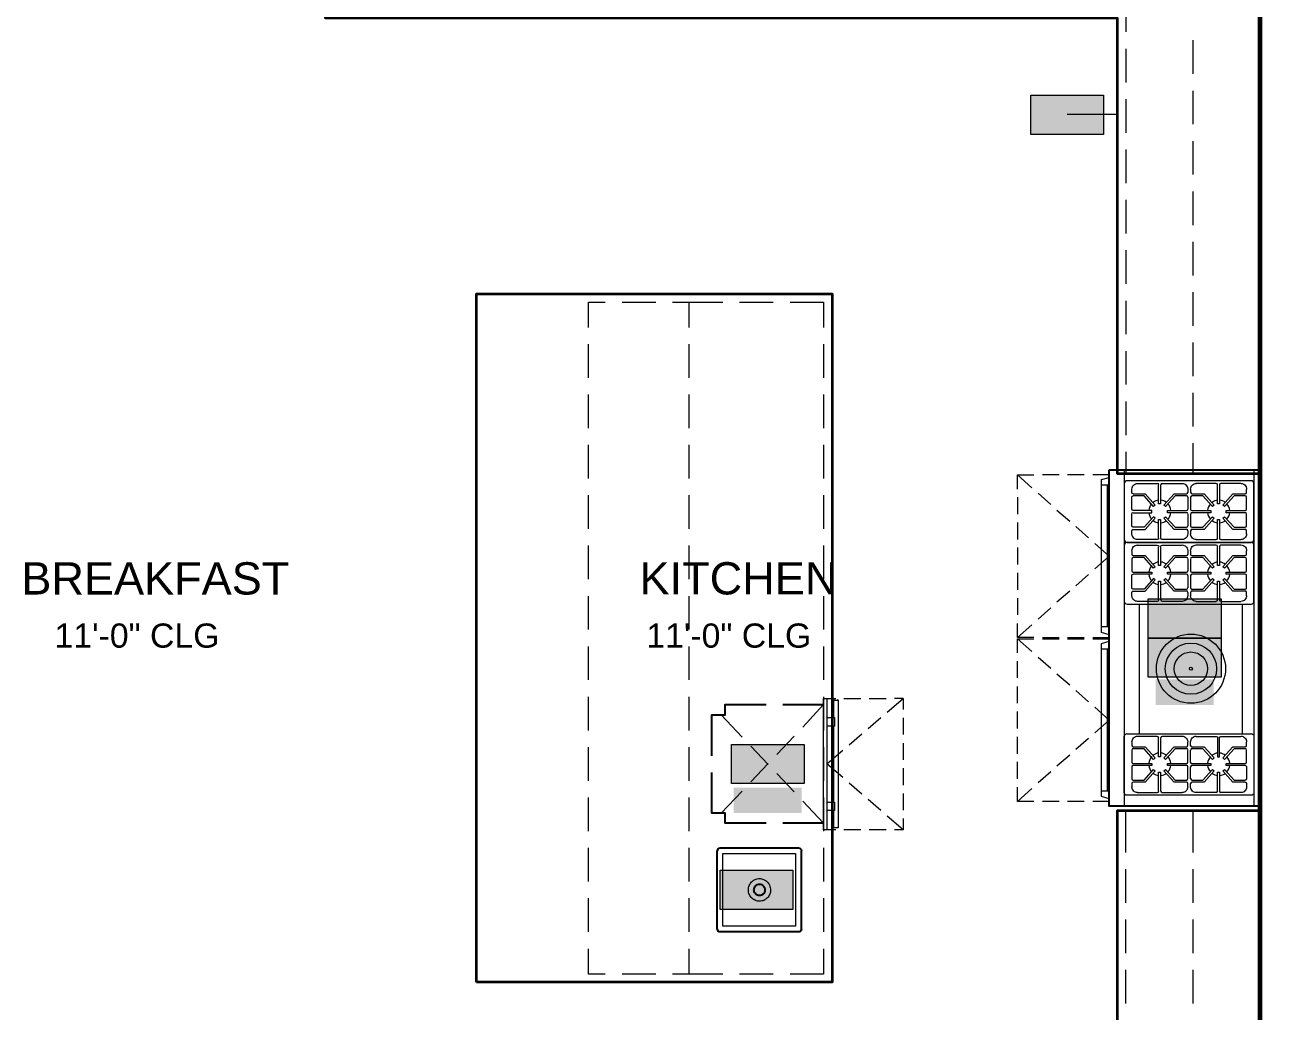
# Model space of a CAD drawing. Extents: x 6 to 1186, y -84 to 3560.
# Drawn here: x 744 to 967.8, y 2031.2 to 2207.5 of the extents above; entities that cross this region are included whole.
import ezdxf

# ---------------------------------------------------------------- set-up
doc = ezdxf.new("R2010")
doc.units = 0
doc.header["$LTSCALE"] = 24
doc.header["$MEASUREMENT"] = 0
for name, color, linetype in [('GEC_BKGD', 8, 'Continuous'), ('PDF_00-FP-A-1$A-ANNO-KEYN', 8, 'Continuous'), ('PDF_00-FP-A-1$A-APPL', 8, 'Continuous'), ('PDF_00-FP-A-1$A-APPL-EXTNT', 8, 'Continuous'), ('PDF_00-FP-A-1$A-APPL-HIDN', 8, 'Continuous'), ('PDF_00-FP-A-1$A-APPL-MINR', 8, 'Continuous'), ('PDF_00-FP-A-1$A-APPL-SHD', 8, 'Continuous'), ('PDF_00-FP-A-1$A-MLWK', 8, 'Continuous'), ('PDF_00-FP-A-1$A-MLWK-ABV', 8, 'Continuous'), ('PDF_00-FP-A-1$A-MLWK-HIDN', 8, 'Continuous'), ('PDF_00-FP-A-1$A-PLMB', 8, 'Continuous'), ('PDF_00-FP-A-1$A-PLMB-MINR', 8, 'Continuous'), ('PDF_00-FP-A-1$A-WALL', 8, 'Continuous'), ('PDF_Text', 8, 'Continuous')]:
    doc.layers.add(name, color=color, linetype=linetype)
doc.styles.add('PDF Arial', font='arial.ttf')

# ---------------------------------------------------------------- blocks, each defined once
blk = doc.blocks.new('210311_BorsteinRes_CDProgress - Copy')
at = {"layer": 'PDF_00-FP-A-1$A-ANNO-KEYN', "true_color": 0xffffff, "transparency": 33554559}
for points in [[(22.8233, 18.1283), (22.8233, 18.2742), (22.5525, 18.1283)], [(22.5525, 18.1283), (22.8233, 18.2742), (22.5525, 18.2742)], [(23.2608, 16.3992), (22.99, 16.3992), (23.2608, 16.2533)], [(23.2608, 16.2533), (22.99, 16.3992), (22.99, 16.2533)], [(23.2608, 16.2533), (22.99, 16.2533), (23.2608, 16.1075)], [(23.2608, 16.1075), (22.99, 16.2533), (22.99, 16.1075)], [(23.0175, 16.1), (23.0175, 16.0042), (23.2333, 16.1)], [(23.2333, 16.1), (23.0175, 16.0042), (23.2333, 16.0042)], [(21.7092, 15.8575), (21.4383, 15.8575), (21.7092, 15.7117)], [(21.7092, 15.7117), (21.4383, 15.8575), (21.4383, 15.7117)], [(21.4467, 15.6967), (21.4467, 15.6025), (21.7, 15.6967)], [(21.7, 15.6967), (21.4467, 15.6025), (21.7, 15.6025)], [(21.6675, 15.3892), (21.3967, 15.3892), (21.6675, 15.2433)], [(21.6675, 15.2433), (21.3967, 15.3892), (21.3967, 15.2433)]]:
    blk.add_hatch(color=7, dxfattribs=at).paths.add_polyline_path(points)
at = {"layer": 'PDF_00-FP-A-1$A-ANNO-KEYN', "lineweight": 18}
for points in [[(22.8233, 18.1283), (22.5525, 18.1283), (22.5525, 18.2742), (22.8233, 18.2742)], [(23.2608, 16.3992), (23.2608, 16.2533), (22.99, 16.2533), (22.99, 16.3992)], [(23.2608, 16.2533), (23.2608, 16.1075), (22.99, 16.1075), (22.99, 16.2533)], [(21.7092, 15.8575), (21.7092, 15.7117), (21.4383, 15.7117), (21.4383, 15.8575)], [(21.6675, 15.3892), (21.6675, 15.2433), (21.3967, 15.2433), (21.3967, 15.3892)]]:
    blk.add_lwpolyline(points, close=True, dxfattribs=at)
at = {"layer": 'PDF_00-FP-A-1$A-ANNO-KEYN', "lineweight": 9}
blk.add_lwpolyline([(22.8758, 18.2017), (22.6883, 18.2017)], dxfattribs=at)
at = {"layer": 'PDF_00-FP-A-1$A-APPL', "lineweight": 25}
blk.add_lwpolyline([(22.8442, 16.88), (23.4067, 16.88), (23.4067, 15.6275), (22.8442, 15.6275)], close=True, dxfattribs=at)
for points in [[(21.365, 15.8158), (21.365, 15.9683), (21.415, 15.9683), (21.415, 16.0058), (21.5675, 16.0058)], [(21.63, 16.0058), (21.7817, 16.0058)], [(21.5675, 15.5642), (21.415, 15.5642), (21.415, 15.6017), (21.365, 15.6017), (21.365, 15.7533)], [(21.7817, 15.5642), (21.63, 15.5642)]]:
    blk.add_lwpolyline(points, dxfattribs=at)
at = {"layer": 'PDF_00-FP-A-1$A-APPL-EXTNT', "lineweight": 9}
for points in [[(22.5033, 16.8083), (22.5033, 16.8608), (22.5642, 16.8608)], [(22.5033, 16.8608), (22.5567, 16.8133)], [(22.6583, 16.8608), (22.5958, 16.8608)], [(22.7517, 16.8608), (22.6892, 16.8608)], [(22.8442, 16.8608), (22.7833, 16.8608)], [(22.58, 16.7925), (22.6267, 16.7508)], [(22.5033, 16.7775), (22.5033, 16.715)], [(22.65, 16.73), (22.6975, 16.6892)], [(22.5033, 16.6833), (22.5033, 16.6208)], [(22.7208, 16.6683), (22.7675, 16.6267)], [(22.7908, 16.6058), (22.8442, 16.5583), (22.7908, 16.5108)], [(22.5033, 16.59), (22.5033, 16.5275)], [(22.5033, 16.4958), (22.5033, 16.4333)], [(22.7675, 16.49), (22.7208, 16.4483)], [(22.6975, 16.4275), (22.65, 16.3867)], [(22.5033, 16.4025), (22.5033, 16.34)], [(22.6267, 16.3658), (22.58, 16.3242)], [(22.5642, 16.2558), (22.5033, 16.2558), (22.5033, 16.3083)], [(22.5567, 16.3033), (22.5033, 16.2558)], [(22.5033, 16.1983), (22.5033, 16.2508), (22.5642, 16.2508)], [(22.5033, 16.2508), (22.5567, 16.2033)], [(22.5958, 16.2558), (22.6583, 16.2558)], [(22.5958, 16.2508), (22.6583, 16.2508)], [(22.6892, 16.2558), (22.7517, 16.2558)], [(22.6892, 16.2508), (22.7517, 16.2508)], [(22.7833, 16.2558), (22.8442, 16.2558)], [(22.7833, 16.2508), (22.8442, 16.2508)], [(22.58, 16.1825), (22.6267, 16.1417)], [(22.5033, 16.105), (22.5033, 16.1675)], [(22.65, 16.1208), (22.6975, 16.0792)], [(22.5033, 16.0108), (22.5033, 16.0733)], [(22.7208, 16.0583), (22.7675, 16.0167)], [(21.7942, 16.0292), (21.8267, 16.0292)], [(21.8575, 16.0292), (21.92, 16.0292)], [(21.9517, 16.0292), (22.0142, 16.0292)], [(22.0183, 15.9783), (22.0775, 16.0292), (22.045, 16.0292)], [(22.0775, 16.0292), (22.0775, 15.9875)], [(22.7908, 15.9958), (22.8442, 15.9483), (22.7908, 15.9008)], [(21.9475, 15.9175), (21.995, 15.9583)], [(22.0775, 15.9567), (22.0775, 15.8942)], [(22.5033, 15.9175), (22.5033, 15.98)], [(21.8767, 15.8558), (21.9242, 15.8967)], [(22.0775, 15.8625), (22.0775, 15.8)], [(22.5033, 15.8233), (22.5033, 15.8858)], [(22.7675, 15.88), (22.7208, 15.8392)], [(21.8533, 15.7342), (21.7942, 15.785), (21.8533, 15.8358)], [(22.6975, 15.8183), (22.65, 15.7767)], [(22.0775, 15.7692), (22.0775, 15.7067)], [(22.5033, 15.73), (22.5033, 15.7925)], [(22.6267, 15.7558), (22.58, 15.7142)], [(21.9242, 15.6725), (21.8767, 15.7133)], [(22.0775, 15.675), (22.0775, 15.6125)], [(22.5642, 15.6458), (22.5033, 15.6458), (22.5033, 15.6983)], [(22.5567, 15.6933), (22.5033, 15.6458)], [(21.995, 15.6117), (21.9475, 15.6525)], [(22.6583, 15.6458), (22.5958, 15.6458)], [(22.7517, 15.6458), (22.6892, 15.6458)], [(22.8442, 15.6458), (22.7833, 15.6458)], [(22.0775, 15.5817), (22.0775, 15.54), (22.0183, 15.5908)], [(21.8267, 15.54), (21.7942, 15.54)], [(21.92, 15.54), (21.8575, 15.54)], [(22.0142, 15.54), (21.9517, 15.54)], [(22.0775, 15.54), (22.045, 15.54)]]:
    blk.add_lwpolyline(points, dxfattribs=at)
at = {"layer": 'PDF_00-FP-A-1$A-APPL-HIDN', "lineweight": 9}
for points in [[(21.7817, 16.0058), (21.7042, 15.9225)], [(21.4783, 15.885), (21.4008, 15.9683)], [(21.6717, 15.8883), (21.6075, 15.8208)], [(21.575, 15.7833), (21.5108, 15.8508)], [(21.575, 15.7867), (21.5108, 15.7183)], [(21.6717, 15.6808), (21.6075, 15.7492)], [(21.4783, 15.6842), (21.4008, 15.6017)], [(21.7817, 15.5642), (21.7042, 15.6467)]]:
    blk.add_lwpolyline(points, dxfattribs=at)
at = {"layer": 'PDF_00-FP-A-1$A-APPL-MINR', "lineweight": 9}
for points in [[(22.9008, 16.88), (22.9008, 15.6275)], [(23.3833, 16.88), (23.3833, 15.6275)], [(22.8442, 16.2658), (22.8158, 16.2742), (22.8158, 16.8433), (22.8442, 16.8517)], [(22.8442, 16.8225), (22.8158, 16.8225)], [(22.8367, 16.8225), (22.8367, 16.295)], [(22.9567, 15.8975), (22.9567, 16.38)], [(23.34, 15.8975), (23.34, 16.38)], [(22.8442, 16.295), (22.8158, 16.295)], [(22.8442, 15.655), (22.8158, 15.6633), (22.8158, 16.2333), (22.8442, 16.2417)], [(22.8442, 16.2125), (22.8158, 16.2125)], [(22.8367, 16.2125), (22.8367, 15.6842)], [(21.8217, 16.0225), (21.8333, 16.0225)], [(21.8358, 16.02), (21.8358, 15.5492)], [(21.7942, 15.9575), (21.8217, 15.9575), (21.8217, 15.9258), (21.7942, 15.9258)], [(21.8192, 15.6433), (21.8192, 15.9258)], [(22.9108, 15.8975), (23.3725, 15.8975)], [(22.8442, 15.6842), (22.8158, 15.6842)], [(21.7942, 15.6433), (21.8217, 15.6433), (21.8217, 15.6117), (21.7942, 15.6117)]]:
    blk.add_lwpolyline(points, dxfattribs=at)
for points in [[(22.9008, 16.6204, 0.414214), (22.9112, 16.61, 0.414214), (22.9008, 16.5992), (22.9008, 16.3904, 0.414214), (22.9108, 16.38), (23.3729, 16.38, 0.414214), (23.3833, 16.39), (23.3833, 16.5992, 0.414214), (23.3729, 16.61, 0.414214), (23.3833, 16.62), (23.3833, 16.8283, 0.414214), (23.3725, 16.8392), (22.9108, 16.8392, 0.414214), (22.9008, 16.8283), (22.9008, 16.6204)], [(21.8192, 15.9575), (21.8192, 16.02, -0.414214), (21.8221, 16.0233)], [(23.3729, 15.8983, -0.414214), (23.3833, 15.8875), (23.3833, 15.6783, -0.414214), (23.3725, 15.6683), (22.9108, 15.6683, -0.414214), (22.9008, 15.6783), (22.9008, 15.8875, -0.414214), (22.9112, 15.8983)], [(21.8367, 15.5496, -0.414214), (21.8333, 15.5467), (21.8221, 15.5467, -0.414214), (21.8192, 15.5492), (21.8192, 15.6117)]]:
    blk.add_lwpolyline(points, format="xyb", dxfattribs=at)
for points in [[(22.9108, 16.6092), (23.3725, 16.6092)], [(21.7817, 16.0292), (21.7942, 16.0292), (21.7942, 15.54), (21.7817, 15.54)]]:
    blk.add_lwpolyline(points, close=True, dxfattribs=at)
for radius in [0.1287, 0.00542]:
    blk.add_circle((23.1487, 16.1396), radius, dxfattribs=at)
for centre, radius, start, end in [((23.0342, 16.7247), 0.0425, 137.8234, 174.8011), ((23.033, 16.7259), 0.0408, 95.5335, 127.0111), ((23.0329, 16.7259), 0.0408, 52.9889, 84.4665), ((23.0317, 16.7247), 0.0425, 5.1989, 42.1766), ((23.2533, 16.7247), 0.0425, 137.8234, 174.8011), ((23.2521, 16.7259), 0.0408, 95.5335, 127.0111), ((23.252, 16.7259), 0.0408, 52.9889, 84.4665), ((23.2508, 16.7247), 0.0425, 5.1989, 42.1766), ((23.0342, 16.7245), 0.0425, 185.1989, 222.1766), ((23.0317, 16.7245), 0.0425, 317.8234, 354.8011), ((23.2533, 16.7245), 0.0425, 185.1989, 222.1766), ((23.2508, 16.7245), 0.0425, 317.8234, 354.8011), ((23.033, 16.7233), 0.0408, 232.9889, 264.4665), ((23.0329, 16.7233), 0.0408, 275.5335, 307.0111), ((23.2521, 16.7233), 0.0408, 232.9889, 264.4665), ((23.252, 16.7233), 0.0408, 275.5335, 307.0111), ((23.0342, 16.4947), 0.0425, 137.8234, 174.8011), ((23.033, 16.4959), 0.0408, 95.5335, 127.0111), ((23.0329, 16.4959), 0.0408, 52.9889, 84.4665), ((23.0317, 16.4947), 0.0425, 5.1989, 42.1766), ((23.2533, 16.4947), 0.0425, 137.8234, 174.8011), ((23.2521, 16.4959), 0.0408, 95.5335, 127.0111), ((23.252, 16.4959), 0.0408, 52.9889, 84.4665), ((23.2508, 16.4947), 0.0425, 5.1989, 42.1766), ((23.0342, 16.4945), 0.0425, 185.1989, 222.1766), ((23.033, 16.4933), 0.0408, 232.9889, 264.4665), ((23.0329, 16.4933), 0.0408, 275.5335, 307.0111), ((23.0317, 16.4945), 0.0425, 317.8234, 354.8011), ((23.2533, 16.4945), 0.0425, 185.1989, 222.1766), ((23.2521, 16.4933), 0.0408, 232.9889, 264.4665), ((23.252, 16.4933), 0.0408, 275.5335, 307.0111), ((23.2508, 16.4945), 0.0425, 317.8234, 354.8011), ((21.8338, 16.0204), 0.00292, 359.9999, 90.0001), ((23.0342, 15.7838), 0.0425, 137.8234, 174.8011), ((23.033, 15.7851), 0.0408, 95.5335, 127.0111), ((23.0329, 15.7851), 0.0408, 52.9889, 84.4665), ((23.0317, 15.7838), 0.0425, 5.1989, 42.1766), ((23.2533, 15.7838), 0.0425, 137.8234, 174.8011), ((23.2521, 15.7851), 0.0408, 95.5335, 127.0111), ((23.252, 15.7851), 0.0408, 52.9889, 84.4665), ((23.2508, 15.7838), 0.0425, 5.1989, 42.1766), ((23.0342, 15.7837), 0.0425, 185.1989, 222.1766), ((23.0317, 15.7837), 0.0425, 317.8234, 354.8011), ((23.2533, 15.7837), 0.0425, 185.1989, 222.1766), ((23.2508, 15.7837), 0.0425, 317.8234, 354.8011), ((23.033, 15.7824), 0.0408, 232.9889, 264.4665), ((23.0329, 15.7824), 0.0408, 275.5335, 307.0111), ((23.2521, 15.7824), 0.0408, 232.9889, 264.4665), ((23.252, 15.7824), 0.0408, 275.5335, 307.0111)]:
    blk.add_arc(centre, radius, start, end, dxfattribs=at)
at = {"layer": 'PDF_00-FP-A-1$A-APPL-SHD', "lineweight": 9}
for points in [[(22.9337, 16.7908, -0.414213), (22.9283, 16.7958), (22.9283, 16.8075)], [(23.2604, 16.8292, 0.414213), (23.255, 16.8233), (23.255, 16.7533), (23.2475, 16.7533), (23.2475, 16.8233)], [(23.3504, 16.7908, 0.414213), (23.3558, 16.7958), (23.3558, 16.8075)], [(22.9333, 16.72), (23.0033, 16.72), (23.0033, 16.7283), (22.9337, 16.7283, -0.414213), (22.9283, 16.7333), (22.9283, 16.7775, -0.414213), (22.9337, 16.7833)], [(23.35, 16.72), (23.28, 16.72), (23.28, 16.7283), (23.3504, 16.7283, 0.414213), (23.3558, 16.7333), (23.3558, 16.7775, 0.414213), (23.3504, 16.7833)], [(22.9333, 16.6575), (22.9783, 16.6575), (23.0158, 16.7), (23.01, 16.705), (22.975, 16.6658), (22.9337, 16.6658, -0.414213), (22.9283, 16.6708), (22.9283, 16.715, -0.414213), (22.9337, 16.7208)], [(23.1317, 16.6575), (23.0867, 16.6575), (23.0483, 16.7), (23.0542, 16.705), (23.09, 16.6658), (23.1317, 16.6658, 0.414213), (23.1375, 16.6713)], [(23.1317, 16.72), (23.0617, 16.72), (23.0617, 16.7283), (23.1317, 16.7283, 0.414213), (23.1375, 16.7337)], [(23.1475, 16.7337, 0.414213), (23.1525, 16.7283), (23.2225, 16.7283), (23.2225, 16.72), (23.1525, 16.72)], [(23.1475, 16.6713, 0.414213), (23.1525, 16.6658), (23.1933, 16.6658), (23.2292, 16.705), (23.235, 16.7), (23.1975, 16.6575), (23.1525, 16.6575)], [(23.2475, 16.625), (23.2475, 16.695), (23.255, 16.695), (23.255, 16.6254, 0.414213), (23.26, 16.62), (23.335, 16.62)], [(23.35, 16.6575), (23.305, 16.6575), (23.2675, 16.7), (23.2733, 16.705), (23.3092, 16.6658), (23.3504, 16.6658, 0.414213), (23.3558, 16.6708), (23.3558, 16.715, 0.414213), (23.3504, 16.7208)], [(22.9283, 16.6408), (22.9283, 16.6525, -0.414213), (22.9337, 16.6583)], [(23.3558, 16.6408), (23.3558, 16.6525, 0.414213), (23.3504, 16.6583)], [(23.0292, 16.6254, -0.414213), (23.0233, 16.62), (22.9492, 16.62)], [(23.1158, 16.62), (23.0417, 16.62, -0.414213), (23.0367, 16.6254)], [(23.1675, 16.62), (23.2425, 16.62, 0.414213), (23.2483, 16.6254)], [(22.9283, 16.5783), (22.9283, 16.5662, 0.414213), (22.9333, 16.5608), (22.9783, 16.5608), (23.0158, 16.5183), (23.01, 16.5133), (22.975, 16.5533), (22.9337, 16.5533, 0.414213), (22.9283, 16.5475), (22.9283, 16.5038, 0.414213), (22.9333, 16.4983), (23.0033, 16.4983), (23.0033, 16.4908), (22.9333, 16.4908)], [(22.9492, 16.5992), (23.0233, 16.5992, -0.414213), (23.0292, 16.5937)], [(23.0367, 16.5937, -0.414213), (23.0417, 16.5992), (23.1158, 16.5992)], [(23.1375, 16.5479, 0.414213), (23.1317, 16.5533), (23.09, 16.5533), (23.0542, 16.5133), (23.0483, 16.5183), (23.0867, 16.5608), (23.1317, 16.5608, 0.414213), (23.1375, 16.5662)], [(23.1475, 16.5662, 0.414213), (23.1525, 16.5608), (23.1975, 16.5608), (23.235, 16.5183), (23.2292, 16.5133), (23.1933, 16.5533), (23.1525, 16.5533, 0.414213), (23.1475, 16.5479)], [(23.2483, 16.5937, 0.414213), (23.2425, 16.5992), (23.1675, 16.5992)], [(23.335, 16.5992), (23.2604, 16.5992, 0.414213), (23.255, 16.5933), (23.255, 16.5233), (23.2475, 16.5233), (23.2475, 16.5933)], [(23.35, 16.4908), (23.28, 16.4908), (23.28, 16.4983), (23.35, 16.4983, 0.414213), (23.3558, 16.5033), (23.3558, 16.5475, 0.414213), (23.35, 16.5533), (23.3092, 16.5533), (23.2733, 16.5133), (23.2675, 16.5183), (23.305, 16.5608), (23.35, 16.5608, 0.414213), (23.3558, 16.5658), (23.3558, 16.5783)], [(22.9333, 16.4283), (22.9783, 16.4283), (23.0158, 16.47), (23.01, 16.4758), (22.975, 16.4358), (22.9337, 16.4358, -0.414213), (22.9283, 16.4408), (22.9283, 16.4858, -0.414213), (22.9337, 16.4917)], [(23.1317, 16.4283), (23.0867, 16.4283), (23.0483, 16.47), (23.0542, 16.4758), (23.09, 16.4358), (23.1317, 16.4358, 0.414213), (23.1375, 16.4413)], [(23.1317, 16.4908), (23.0617, 16.4908), (23.0617, 16.4983), (23.1317, 16.4983, 0.414213), (23.1375, 16.5038)], [(23.1475, 16.5038, 0.414213), (23.1525, 16.4983), (23.2225, 16.4983), (23.2225, 16.4908), (23.1525, 16.4908)], [(23.1475, 16.4413, 0.414213), (23.1525, 16.4358), (23.1933, 16.4358), (23.2292, 16.4758), (23.235, 16.47), (23.1975, 16.4283), (23.1525, 16.4283)], [(23.2475, 16.3958), (23.2475, 16.4658), (23.255, 16.4658), (23.255, 16.3958, 0.414213), (23.2604, 16.3908)], [(23.35, 16.4283), (23.305, 16.4283), (23.2675, 16.47), (23.2733, 16.4758), (23.3092, 16.4358), (23.3504, 16.4358, 0.414213), (23.3558, 16.4408), (23.3558, 16.4858, 0.414213), (23.3504, 16.4917)], [(22.9283, 16.4108), (22.9283, 16.4233, -0.414213), (22.9337, 16.4292)], [(23.3558, 16.4108), (23.3558, 16.4233, 0.414213), (23.3504, 16.4292)], [(22.9283, 15.8667), (22.9283, 15.8546, 0.414213), (22.9333, 15.8492), (22.9783, 15.8492), (23.0158, 15.8075), (23.01, 15.8017), (22.975, 15.8417), (22.9333, 15.8417)], [(23.0292, 15.8821, 0.414213), (23.0233, 15.8875), (22.9492, 15.8875)], [(23.1158, 15.8875), (23.0417, 15.8875, 0.414213), (23.0367, 15.8821)], [(23.1317, 15.8417), (23.09, 15.8417), (23.0542, 15.8017), (23.0483, 15.8075), (23.0867, 15.8492), (23.1317, 15.8492, 0.414213), (23.1375, 15.8546)], [(23.1475, 15.8546, 0.414213), (23.1525, 15.8492), (23.1975, 15.8492), (23.235, 15.8075), (23.2292, 15.8017), (23.1933, 15.8417), (23.1525, 15.8417)], [(23.1675, 15.8875), (23.2425, 15.8875, -0.414213), (23.2483, 15.8821)], [(23.2475, 15.8817), (23.2475, 15.8117), (23.255, 15.8117), (23.255, 15.8821, -0.414213), (23.26, 15.8875), (23.335, 15.8875)], [(23.35, 15.8417), (23.3092, 15.8417), (23.2733, 15.8017), (23.2675, 15.8075), (23.305, 15.8492), (23.35, 15.8492, 0.414213), (23.3558, 15.8542), (23.3558, 15.8667)], [(22.9337, 15.8425, 0.414213), (22.9283, 15.8367), (22.9283, 15.7921, 0.414213), (22.9333, 15.7867), (23.0033, 15.7867), (23.0033, 15.7792), (22.9333, 15.7792)], [(23.35, 15.7792), (23.28, 15.7792), (23.28, 15.7867), (23.35, 15.7867, 0.414213), (23.3558, 15.7917), (23.3558, 15.8367, 0.414213), (23.3504, 15.8425)], [(22.9337, 15.78, 0.414213), (22.9283, 15.7742), (22.9283, 15.73, 0.414213), (22.9337, 15.725)], [(23.1317, 15.7792), (23.0617, 15.7792), (23.0617, 15.7867), (23.1317, 15.7867, 0.414213), (23.1375, 15.7921)], [(23.1475, 15.7921, 0.414213), (23.1525, 15.7867), (23.2225, 15.7867), (23.2225, 15.7792), (23.1525, 15.7792)], [(23.3504, 15.78, -0.414213), (23.3558, 15.7742), (23.3558, 15.73, -0.414213), (23.3504, 15.725)], [(22.9337, 15.7175, 0.414213), (22.9283, 15.7117), (22.9283, 15.6992)], [(23.2475, 15.6842), (23.2475, 15.7542), (23.255, 15.7542), (23.255, 15.6842, 0.414213), (23.2604, 15.6792)], [(23.3504, 15.7175, -0.414213), (23.3558, 15.7117), (23.3558, 15.6992)]]:
    blk.add_lwpolyline(points, format="xyb", dxfattribs=at)
for points in [[(22.9333, 16.79), (22.9783, 16.79), (23.0158, 16.7483), (23.01, 16.7433), (22.975, 16.7825), (22.9333, 16.7825)], [(22.9492, 16.8283), (23.0233, 16.8283)], [(23.0358, 16.8233), (23.0358, 16.7533), (23.0283, 16.7533), (23.0283, 16.8233)], [(23.0417, 16.8283), (23.1158, 16.8283)], [(23.1317, 16.7825), (23.09, 16.7825), (23.0542, 16.7433), (23.0483, 16.7483), (23.0867, 16.79), (23.1317, 16.79)], [(23.1367, 16.8075), (23.1367, 16.7958)], [(23.1467, 16.8075), (23.1467, 16.7958)], [(23.1525, 16.79), (23.1975, 16.79), (23.235, 16.7483), (23.2292, 16.7433), (23.1933, 16.7825), (23.1525, 16.7825)], [(23.2425, 16.8283), (23.1675, 16.8283)], [(23.335, 16.8283), (23.26, 16.8283)], [(23.35, 16.7825), (23.3092, 16.7825), (23.2733, 16.7433), (23.2675, 16.7483), (23.305, 16.79), (23.35, 16.79)], [(23.1367, 16.7775), (23.1367, 16.7333)], [(23.1467, 16.7775), (23.1467, 16.7333)], [(23.0283, 16.625), (23.0283, 16.695), (23.0358, 16.695), (23.0358, 16.625)], [(23.1367, 16.715), (23.1367, 16.6708)], [(23.1467, 16.715), (23.1467, 16.6708)], [(23.1367, 16.6525), (23.1367, 16.6408)], [(23.1467, 16.6525), (23.1467, 16.6408)], [(23.0358, 16.5933), (23.0358, 16.5233), (23.0283, 16.5233), (23.0283, 16.5933)], [(23.1367, 16.5783), (23.1367, 16.5658)], [(23.1467, 16.5783), (23.1467, 16.5658)], [(23.1367, 16.5475), (23.1367, 16.5033)], [(23.1467, 16.5475), (23.1467, 16.5033)], [(23.0283, 16.3958), (23.0283, 16.4658), (23.0358, 16.4658), (23.0358, 16.3958)], [(23.1367, 16.4858), (23.1367, 16.4408)], [(23.1467, 16.4858), (23.1467, 16.4408)], [(23.1367, 16.4233), (23.1367, 16.4108)], [(23.1467, 16.4233), (23.1467, 16.4108)], [(23.0233, 16.39), (22.9492, 16.39)], [(23.1158, 16.39), (23.0417, 16.39)], [(23.1675, 16.39), (23.2425, 16.39)], [(23.26, 16.39), (23.335, 16.39)], [(23.0358, 15.8817), (23.0358, 15.8117), (23.0283, 15.8117), (23.0283, 15.8817)], [(23.1367, 15.8542), (23.1367, 15.8667)], [(23.1467, 15.8542), (23.1467, 15.8667)], [(23.1367, 15.7917), (23.1367, 15.8367)], [(23.1467, 15.7917), (23.1467, 15.8367)], [(22.9333, 15.7242), (22.975, 15.7242), (23.01, 15.7642), (23.0158, 15.7592), (22.9783, 15.7167), (22.9333, 15.7167)], [(23.1317, 15.7167), (23.0867, 15.7167), (23.0483, 15.7592), (23.0542, 15.7642), (23.09, 15.7242), (23.1317, 15.7242)], [(23.1367, 15.73), (23.1367, 15.7742)], [(23.1467, 15.73), (23.1467, 15.7742)], [(23.1525, 15.7242), (23.1933, 15.7242), (23.2292, 15.7642), (23.235, 15.7592), (23.1975, 15.7167), (23.1525, 15.7167)], [(23.35, 15.7167), (23.305, 15.7167), (23.2675, 15.7592), (23.2733, 15.7642), (23.3092, 15.7242), (23.35, 15.7242)], [(23.0283, 15.6842), (23.0283, 15.7542), (23.0358, 15.7542), (23.0358, 15.6842)], [(22.9492, 15.6783), (23.0233, 15.6783)], [(23.0417, 15.6783), (23.1158, 15.6783)], [(23.1367, 15.6992), (23.1367, 15.7117)], [(23.1467, 15.6992), (23.1467, 15.7117)], [(23.2425, 15.6783), (23.1675, 15.6783)], [(23.335, 15.6783), (23.26, 15.6783)]]:
    blk.add_lwpolyline(points, dxfattribs=at)
for radius in [0.0954, 0.0621]:
    blk.add_circle((23.1487, 16.1396), radius, dxfattribs=at)
for centre, start, end in [((23.0237, 16.8237), 0, 90), ((23.0421, 16.8237), 90, 180), ((23.1321, 16.7963), 270, 360), ((23.1529, 16.7963), 180, 270), ((23.2429, 16.8237), 0, 90), ((23.1321, 16.7779), 0, 90), ((23.1529, 16.7779), 90, 180), ((23.1321, 16.7154), 0, 90), ((23.1529, 16.7154), 90, 180), ((23.1321, 16.6529), 0, 90), ((23.1529, 16.6529), 90, 180), ((23.1321, 16.4862), 0, 90), ((23.1529, 16.4862), 90, 180), ((23.1321, 16.4237), 0, 90), ((23.1529, 16.4237), 90, 180), ((23.0237, 16.3963), 270, 360), ((23.0421, 16.3963), 180, 270), ((23.2429, 16.3963), 270, 360), ((23.1321, 15.8371), 0, 90), ((23.1529, 15.8371), 90, 180), ((23.1321, 15.7746), 0, 90), ((23.1529, 15.7746), 90, 180), ((23.1321, 15.7304), 270, 360), ((23.1321, 15.7121), 0, 90), ((23.1529, 15.7304), 180, 270), ((23.1529, 15.7121), 90, 180), ((23.0237, 15.6846), 270, 360), ((23.0421, 15.6846), 180, 270), ((23.2429, 15.6846), 270, 360)]:
    blk.add_arc(centre, 0.00542, start, end, dxfattribs=at)
for points, knots in [([(22.9292, 16.8079), (22.9292, 16.8108), (22.9297, 16.8136), (22.9318, 16.8187), (22.9333, 16.8211), (22.9372, 16.825), (22.9394, 16.8266), (22.9444, 16.8286), (22.947, 16.8292), (22.9496, 16.8292)], [0, 0, 0, 0, 0.00852927, 0.00852927, 0.01684469, 0.01684469, 0.02504637, 0.02504637, 0.03295605, 0.03295605, 0.03295605, 0.03295605]), ([(23.1163, 16.8292), (23.1188, 16.8292), (23.1213, 16.8287), (23.126, 16.8268), (23.1282, 16.8254), (23.132, 16.8217), (23.1336, 16.8194), (23.1354, 16.8155), (23.1358, 16.8141), (23.1365, 16.8111), (23.1367, 16.8095), (23.1367, 16.8079)], [0, 0, 0, 0, 0.00761361, 0.00761361, 0.01531879, 0.01531879, 0.02356384, 0.02356384, 0.02813199, 0.02813199, 0.03286391, 0.03286391, 0.03286391, 0.03286391]), ([(23.1475, 16.8079), (23.1475, 16.8108), (23.148, 16.8136), (23.1501, 16.8187), (23.1517, 16.8211), (23.1555, 16.825), (23.1578, 16.8266), (23.1627, 16.8286), (23.1653, 16.8292), (23.1679, 16.8292)], [0, 0, 0, 0, 0.00852927, 0.00852927, 0.01684469, 0.01684469, 0.02504637, 0.02504637, 0.03295605, 0.03295605, 0.03295605, 0.03295605]), ([(23.3354, 16.8292), (23.338, 16.8292), (23.3404, 16.8287), (23.3452, 16.8268), (23.3473, 16.8254), (23.3512, 16.8217), (23.3528, 16.8194), (23.3545, 16.8155), (23.355, 16.8141), (23.3557, 16.8111), (23.3558, 16.8095), (23.3558, 16.8079)], [0, 0, 0, 0, 0.00761361, 0.00761361, 0.01531879, 0.01531879, 0.02356384, 0.02356384, 0.02813199, 0.02813199, 0.03286391, 0.03286391, 0.03286391, 0.03286391]), ([(22.9496, 16.62), (22.947, 16.62), (22.9446, 16.6205), (22.9398, 16.6224), (22.9377, 16.6238), (22.9338, 16.6275), (22.9322, 16.6297), (22.9305, 16.6336), (22.93, 16.6351), (22.9293, 16.6381), (22.9292, 16.6397), (22.9292, 16.6412)], [0, 0, 0, 0, 0.00761361, 0.00761361, 0.01531879, 0.01531879, 0.02356384, 0.02356384, 0.02813199, 0.02813199, 0.03286391, 0.03286391, 0.03286391, 0.03286391]), ([(22.9292, 16.5787), (22.9292, 16.5816), (22.9297, 16.5844), (22.9318, 16.5896), (22.9333, 16.5919), (22.9372, 16.5958), (22.9394, 16.5974), (22.9444, 16.5995), (22.947, 16.6), (22.9496, 16.6)], [0, 0, 0, 0, 0.00852927, 0.00852927, 0.01684469, 0.01684469, 0.02504637, 0.02504637, 0.03295605, 0.03295605, 0.03295605, 0.03295605]), ([(23.1367, 16.6412), (23.1367, 16.6384), (23.1361, 16.6356), (23.134, 16.6304), (23.1325, 16.6281), (23.1287, 16.6242), (23.1264, 16.6226), (23.1215, 16.6205), (23.1189, 16.62), (23.1163, 16.62)], [0, 0, 0, 0, 0.00852927, 0.00852927, 0.01684469, 0.01684469, 0.02504637, 0.02504637, 0.03295605, 0.03295605, 0.03295605, 0.03295605]), ([(23.1163, 16.6), (23.1188, 16.6), (23.1213, 16.5995), (23.126, 16.5976), (23.1282, 16.5962), (23.132, 16.5925), (23.1336, 16.5903), (23.1354, 16.5864), (23.1358, 16.5849), (23.1365, 16.5819), (23.1367, 16.5803), (23.1367, 16.5787)], [0, 0, 0, 0, 0.00761361, 0.00761361, 0.01531879, 0.01531879, 0.02356384, 0.02356384, 0.02813199, 0.02813199, 0.03286391, 0.03286391, 0.03286391, 0.03286391]), ([(23.1679, 16.62), (23.1654, 16.62), (23.1629, 16.6205), (23.1582, 16.6224), (23.156, 16.6238), (23.1521, 16.6275), (23.1506, 16.6297), (23.1488, 16.6336), (23.1483, 16.6351), (23.1477, 16.6381), (23.1475, 16.6397), (23.1475, 16.6412)], [0, 0, 0, 0, 0.00761361, 0.00761361, 0.01531879, 0.01531879, 0.02356384, 0.02356384, 0.02813199, 0.02813199, 0.03286391, 0.03286391, 0.03286391, 0.03286391]), ([(23.1475, 16.5787), (23.1475, 16.5816), (23.148, 16.5844), (23.1501, 16.5896), (23.1517, 16.5919), (23.1555, 16.5958), (23.1578, 16.5974), (23.1627, 16.5995), (23.1653, 16.6), (23.1679, 16.6)], [0, 0, 0, 0, 0.00852927, 0.00852927, 0.01684469, 0.01684469, 0.02504637, 0.02504637, 0.03295605, 0.03295605, 0.03295605, 0.03295605]), ([(23.3558, 16.6412), (23.3558, 16.6384), (23.3553, 16.6356), (23.3532, 16.6304), (23.3517, 16.6281), (23.3478, 16.6242), (23.3456, 16.6226), (23.3406, 16.6205), (23.338, 16.62), (23.3354, 16.62)], [0, 0, 0, 0, 0.00852927, 0.00852927, 0.01684469, 0.01684469, 0.02504637, 0.02504637, 0.03295605, 0.03295605, 0.03295605, 0.03295605]), ([(23.3354, 16.6), (23.338, 16.6), (23.3404, 16.5995), (23.3452, 16.5976), (23.3473, 16.5962), (23.3512, 16.5925), (23.3528, 16.5903), (23.3545, 16.5864), (23.355, 16.5849), (23.3557, 16.5819), (23.3558, 16.5803), (23.3558, 16.5787)], [0, 0, 0, 0, 0.00761361, 0.00761361, 0.01531879, 0.01531879, 0.02356384, 0.02356384, 0.02813199, 0.02813199, 0.03286391, 0.03286391, 0.03286391, 0.03286391]), ([(22.9496, 16.39), (22.947, 16.39), (22.9446, 16.3905), (22.9398, 16.3924), (22.9377, 16.3938), (22.9338, 16.3975), (22.9322, 16.3997), (22.9305, 16.4036), (22.93, 16.4051), (22.9293, 16.4081), (22.9292, 16.4097), (22.9292, 16.4112)], [0, 0, 0, 0, 0.00761361, 0.00761361, 0.01531879, 0.01531879, 0.02356384, 0.02356384, 0.02813199, 0.02813199, 0.03286391, 0.03286391, 0.03286391, 0.03286391]), ([(23.1367, 16.4112), (23.1367, 16.4084), (23.1361, 16.4056), (23.134, 16.4004), (23.1325, 16.3981), (23.1287, 16.3942), (23.1264, 16.3926), (23.1215, 16.3905), (23.1189, 16.39), (23.1163, 16.39)], [0, 0, 0, 0, 0.00852927, 0.00852927, 0.01684469, 0.01684469, 0.02504637, 0.02504637, 0.03295605, 0.03295605, 0.03295605, 0.03295605]), ([(23.1679, 16.39), (23.1654, 16.39), (23.1629, 16.3905), (23.1582, 16.3924), (23.156, 16.3938), (23.1521, 16.3975), (23.1506, 16.3997), (23.1488, 16.4036), (23.1483, 16.4051), (23.1477, 16.4081), (23.1475, 16.4097), (23.1475, 16.4112)], [0, 0, 0, 0, 0.00761361, 0.00761361, 0.01531879, 0.01531879, 0.02356384, 0.02356384, 0.02813199, 0.02813199, 0.03286391, 0.03286391, 0.03286391, 0.03286391]), ([(23.3558, 16.4112), (23.3558, 16.4084), (23.3553, 16.4056), (23.3532, 16.4004), (23.3517, 16.3981), (23.3478, 16.3942), (23.3456, 16.3926), (23.3406, 16.3905), (23.338, 16.39), (23.3354, 16.39)], [0, 0, 0, 0, 0.00852927, 0.00852927, 0.01684469, 0.01684469, 0.02504637, 0.02504637, 0.03295605, 0.03295605, 0.03295605, 0.03295605]), ([(22.9292, 15.8671), (22.9292, 15.8699), (22.9297, 15.8727), (22.9318, 15.8779), (22.9333, 15.8803), (22.9372, 15.8842), (22.9394, 15.8857), (22.9444, 15.8878), (22.947, 15.8883), (22.9496, 15.8883)], [0, 0, 0, 0, 0.00852927, 0.00852927, 0.01684469, 0.01684469, 0.02504637, 0.02504637, 0.03295605, 0.03295605, 0.03295605, 0.03295605]), ([(23.1163, 15.8883), (23.1188, 15.8883), (23.1213, 15.8879), (23.126, 15.8859), (23.1282, 15.8845), (23.132, 15.8809), (23.1336, 15.8786), (23.1354, 15.8747), (23.1358, 15.8733), (23.1365, 15.8702), (23.1367, 15.8687), (23.1367, 15.8671)], [0, 0, 0, 0, 0.00761361, 0.00761361, 0.01531879, 0.01531879, 0.02356384, 0.02356384, 0.02813199, 0.02813199, 0.03286391, 0.03286391, 0.03286391, 0.03286391]), ([(23.1475, 15.8671), (23.1475, 15.8699), (23.148, 15.8727), (23.1501, 15.8779), (23.1517, 15.8803), (23.1555, 15.8842), (23.1578, 15.8857), (23.1627, 15.8878), (23.1653, 15.8883), (23.1679, 15.8883)], [0, 0, 0, 0, 0.00852927, 0.00852927, 0.01684469, 0.01684469, 0.02504637, 0.02504637, 0.03295605, 0.03295605, 0.03295605, 0.03295605]), ([(23.3354, 15.8883), (23.338, 15.8883), (23.3404, 15.8879), (23.3452, 15.8859), (23.3473, 15.8845), (23.3512, 15.8809), (23.3528, 15.8786), (23.3545, 15.8747), (23.355, 15.8733), (23.3557, 15.8702), (23.3558, 15.8687), (23.3558, 15.8671)], [0, 0, 0, 0, 0.00761361, 0.00761361, 0.01531879, 0.01531879, 0.02356384, 0.02356384, 0.02813199, 0.02813199, 0.03286391, 0.03286391, 0.03286391, 0.03286391]), ([(22.9496, 15.6783), (22.947, 15.6783), (22.9446, 15.6788), (22.9398, 15.6807), (22.9377, 15.6821), (22.9338, 15.6858), (22.9322, 15.6881), (22.9305, 15.692), (22.93, 15.6934), (22.9293, 15.6964), (22.9292, 15.698), (22.9292, 15.6996)], [0, 0, 0, 0, 0.00761361, 0.00761361, 0.01531879, 0.01531879, 0.02356384, 0.02356384, 0.02813199, 0.02813199, 0.03286391, 0.03286391, 0.03286391, 0.03286391]), ([(23.1367, 15.6996), (23.1367, 15.6967), (23.1361, 15.6939), (23.134, 15.6888), (23.1325, 15.6864), (23.1287, 15.6825), (23.1264, 15.6809), (23.1215, 15.6789), (23.1189, 15.6783), (23.1163, 15.6783)], [0, 0, 0, 0, 0.00852927, 0.00852927, 0.01684469, 0.01684469, 0.02504637, 0.02504637, 0.03295605, 0.03295605, 0.03295605, 0.03295605]), ([(23.1679, 15.6783), (23.1654, 15.6783), (23.1629, 15.6788), (23.1582, 15.6807), (23.156, 15.6821), (23.1521, 15.6858), (23.1506, 15.6881), (23.1488, 15.692), (23.1483, 15.6934), (23.1477, 15.6964), (23.1475, 15.698), (23.1475, 15.6996)], [0, 0, 0, 0, 0.00761361, 0.00761361, 0.01531879, 0.01531879, 0.02356384, 0.02356384, 0.02813199, 0.02813199, 0.03286391, 0.03286391, 0.03286391, 0.03286391]), ([(23.3558, 15.6996), (23.3558, 15.6967), (23.3553, 15.6939), (23.3532, 15.6888), (23.3517, 15.6864), (23.3478, 15.6825), (23.3456, 15.6809), (23.3406, 15.6789), (23.338, 15.6783), (23.3354, 15.6783)], [0, 0, 0, 0, 0.00852927, 0.00852927, 0.01684469, 0.01684469, 0.02504637, 0.02504637, 0.03295605, 0.03295605, 0.03295605, 0.03295605])]:
    blk.add_open_spline(points, degree=3, knots=knots, dxfattribs=at)
at = {"layer": 'PDF_00-FP-A-1$A-MLWK', "lineweight": 35}
for points in [[(23.4067, 16.8642), (22.8758, 16.8642), (22.8758, 18.5608), (19.9275, 18.5608), (19.9275, 19.0917)], [(23.4067, 13.3633), (22.8758, 13.3633), (22.8758, 15.6117), (23.4067, 15.6117)]]:
    blk.add_lwpolyline(points, dxfattribs=at)
blk.add_lwpolyline([(20.49, 14.9725), (20.49, 17.535), (21.8133, 17.535), (21.8133, 14.9725)], close=True, dxfattribs=at)
at = {"layer": 'PDF_00-FP-A-1$A-MLWK-ABV', "lineweight": 18}
for points in [[(23.1567, 18.3533), (23.1567, 18.4783)], [(23.4067, 18.5092), (23.4067, 18.3842)], [(23.1567, 18.1658), (23.1567, 18.2908)], [(23.4067, 18.3217), (23.4067, 18.1967)], [(23.1567, 17.9783), (23.1567, 18.1033)], [(23.4067, 18.1342), (23.4067, 18.0092)], [(23.1567, 17.7908), (23.1567, 17.9158)], [(23.4067, 17.9467), (23.4067, 17.8217)], [(23.1567, 17.6033), (23.1567, 17.7283)], [(23.4067, 17.7592), (23.4067, 17.6342)], [(23.1567, 17.4158), (23.1567, 17.5408)], [(23.4067, 17.5717), (23.4067, 17.4467)], [(23.1567, 17.2283), (23.1567, 17.3533)], [(23.4067, 17.3842), (23.4067, 17.2592)], [(23.1567, 17.0408), (23.1567, 17.1658)], [(23.4067, 17.1967), (23.4067, 17.0717)], [(23.2508, 16.8642), (23.1567, 16.8642), (23.1567, 16.9783)], [(23.4067, 17.0092), (23.4067, 16.8642), (23.3133, 16.8642)], [(23.1567, 15.4558), (23.1567, 15.6117), (23.2508, 15.6117)], [(23.3133, 15.6117), (23.4067, 15.6117), (23.4067, 15.4558)], [(23.1567, 15.2683), (23.1567, 15.3933)], [(23.4067, 15.3933), (23.4067, 15.2683)], [(23.1567, 15.0808), (23.1567, 15.2058)], [(23.4067, 15.2058), (23.4067, 15.0808)], [(23.1567, 14.8933), (23.1567, 15.0183)], [(23.4067, 15.0183), (23.4067, 14.8933)]]:
    blk.add_lwpolyline(points, dxfattribs=at)
at = {"layer": 'PDF_00-FP-A-1$A-MLWK-HIDN', "lineweight": 9}
for points in [[(22.7767, 18.5917), (22.9067, 18.5917), (22.9067, 18.5092)], [(22.9067, 18.4467), (22.9067, 18.3217)], [(22.9067, 18.2592), (22.9067, 18.1342)], [(22.9067, 18.0717), (22.9067, 17.9467)], [(22.9067, 17.8842), (22.9067, 17.7592)], [(22.9067, 17.6967), (22.9067, 17.5717)], [(20.9067, 17.41), (20.9067, 17.5033), (20.9692, 17.5033)], [(21.0317, 17.5033), (21.1567, 17.5033)], [(21.2192, 17.5033), (21.2817, 17.5033)], [(21.2817, 17.41), (21.2817, 17.5033), (21.4067, 17.5033)], [(21.4692, 17.5033), (21.5942, 17.5033)], [(21.6567, 17.5033), (21.7817, 17.5033), (21.7817, 17.41)], [(22.9067, 17.5092), (22.9067, 17.3842)], [(20.9067, 17.2225), (20.9067, 17.3475)], [(21.2817, 17.2225), (21.2817, 17.3475)], [(21.7817, 17.3475), (21.7817, 17.2225)], [(22.9067, 17.3217), (22.9067, 17.1967)], [(20.9067, 17.035), (20.9067, 17.16)], [(21.2817, 17.035), (21.2817, 17.16)], [(21.7817, 17.16), (21.7817, 17.035)], [(22.9067, 17.1342), (22.9067, 17.0092)], [(20.9067, 16.8475), (20.9067, 16.9725)], [(21.2817, 16.8475), (21.2817, 16.9725)], [(21.7817, 16.9725), (21.7817, 16.8475)], [(22.9067, 16.9467), (22.9067, 16.8642)], [(20.9067, 16.66), (20.9067, 16.785)], [(21.2817, 16.66), (21.2817, 16.785)], [(21.7817, 16.785), (21.7817, 16.66)], [(20.9067, 16.4725), (20.9067, 16.5975)], [(21.2817, 16.4725), (21.2817, 16.5975)], [(21.7817, 16.5975), (21.7817, 16.4725)], [(20.9067, 16.285), (20.9067, 16.41)], [(21.2817, 16.285), (21.2817, 16.41)], [(21.7817, 16.41), (21.7817, 16.285)], [(20.9067, 16.0975), (20.9067, 16.2225)], [(21.2817, 16.0975), (21.2817, 16.2225)], [(21.7817, 16.2225), (21.7817, 16.0975)], [(20.9067, 15.91), (20.9067, 16.035)], [(21.2817, 15.91), (21.2817, 16.035)], [(21.7817, 16.035), (21.7817, 15.91)], [(20.9067, 15.7225), (20.9067, 15.8475)], [(21.2817, 15.7225), (21.2817, 15.8475)], [(21.7817, 15.8475), (21.7817, 15.7225)], [(20.9067, 15.535), (20.9067, 15.66)], [(21.2817, 15.535), (21.2817, 15.66)], [(21.7817, 15.66), (21.7817, 15.535)], [(22.9067, 15.4558), (22.9067, 15.6117), (23.0317, 15.6117)], [(23.0942, 15.6117), (23.2192, 15.6117)], [(23.2817, 15.6117), (23.4067, 15.6117)], [(20.9067, 15.3475), (20.9067, 15.4725)], [(21.2817, 15.3475), (21.2817, 15.4725)], [(21.7817, 15.4725), (21.7817, 15.3475)], [(22.9067, 15.2683), (22.9067, 15.3933)], [(20.9067, 15.16), (20.9067, 15.285)], [(21.2817, 15.16), (21.2817, 15.285)], [(21.7817, 15.285), (21.7817, 15.16)], [(22.9067, 15.0808), (22.9067, 15.2058)], [(20.9692, 15.0033), (20.9067, 15.0033), (20.9067, 15.0975)], [(21.4067, 15.0033), (21.2817, 15.0033), (21.2817, 15.0975)], [(21.7817, 15.0975), (21.7817, 15.0033), (21.6567, 15.0033)], [(22.9067, 14.8933), (22.9067, 15.0183)], [(21.1567, 15.0033), (21.0317, 15.0033)], [(21.2817, 15.0033), (21.2192, 15.0033)], [(21.5942, 15.0033), (21.4692, 15.0033)]]:
    blk.add_lwpolyline(points, dxfattribs=at)
at = {"layer": 'PDF_00-FP-A-1$A-PLMB', "lineweight": 25}
for points in [[(21.3858, 15.17), (21.3858, 15.4617)], [(21.6983, 15.4617), (21.6983, 15.17)]]:
    blk.add_lwpolyline(points, dxfattribs=at)
for points in [[(21.3867, 15.4621, -0.414214), (21.3967, 15.4725), (21.6883, 15.4725, -0.414214), (21.6992, 15.4621)], [(21.6992, 15.1704, -0.414214), (21.6883, 15.16), (21.3967, 15.16, -0.414214), (21.3867, 15.1704)]]:
    blk.add_lwpolyline(points, format="xyb", dxfattribs=at)
for points, knots in [([(21.5225, 15.3163), (21.5225, 15.3191), (21.523, 15.3219), (21.5251, 15.3271), (21.5267, 15.3294), (21.5305, 15.3333), (21.5328, 15.3349), (21.5377, 15.337), (21.5403, 15.3375), (21.5429, 15.3375)], [0, 0, 0, 0, 0.00852927, 0.00852927, 0.01684469, 0.01684469, 0.02504637, 0.02504637, 0.03295605, 0.03295605, 0.03295605, 0.03295605]), ([(21.5429, 15.295), (21.5404, 15.295), (21.5379, 15.2955), (21.5332, 15.2974), (21.531, 15.2988), (21.5271, 15.3025), (21.5256, 15.3047), (21.5238, 15.3086), (21.5233, 15.3101), (21.5227, 15.3131), (21.5225, 15.3147), (21.5225, 15.3163)], [0, 0, 0, 0, 0.00761361, 0.00761361, 0.01531879, 0.01531879, 0.02356384, 0.02356384, 0.02813199, 0.02813199, 0.03286391, 0.03286391, 0.03286391, 0.03286391]), ([(21.5429, 15.3375), (21.5455, 15.3375), (21.5479, 15.337), (21.5527, 15.3351), (21.5548, 15.3337), (21.5587, 15.33), (21.5603, 15.3278), (21.562, 15.3239), (21.5625, 15.3224), (21.5632, 15.3194), (21.5633, 15.3178), (21.5633, 15.3163)], [0, 0, 0, 0, 0.00761361, 0.00761361, 0.01531879, 0.01531879, 0.02356384, 0.02356384, 0.02813199, 0.02813199, 0.03286391, 0.03286391, 0.03286391, 0.03286391]), ([(21.5633, 15.3163), (21.5633, 15.3134), (21.5628, 15.3106), (21.5607, 15.3054), (21.5592, 15.3031), (21.5553, 15.2992), (21.5531, 15.2976), (21.5481, 15.2955), (21.5455, 15.295), (21.5429, 15.295)], [0, 0, 0, 0, 0.00852927, 0.00852927, 0.01684469, 0.01684469, 0.02504637, 0.02504637, 0.03295605, 0.03295605, 0.03295605, 0.03295605])]:
    blk.add_open_spline(points, degree=3, knots=knots, dxfattribs=at)
at = {"layer": 'PDF_00-FP-A-1$A-PLMB-MINR', "lineweight": 9}
blk.add_lwpolyline([(21.6775, 15.1808), (21.4067, 15.1808), (21.4067, 15.4517), (21.6775, 15.4517)], close=True, dxfattribs=at)
for points, knots in [([(21.5017, 15.3163), (21.5017, 15.3218), (21.5027, 15.3272), (21.5068, 15.3374), (21.5098, 15.342), (21.5174, 15.3498), (21.5219, 15.3529), (21.5295, 15.3561), (21.532, 15.3569), (21.5374, 15.3581), (21.5401, 15.3583), (21.5429, 15.3583)], [0, 0, 0, 0, 0.01658466, 0.01658466, 0.0329141, 0.0329141, 0.04936428, 0.04936428, 0.05746958, 0.05746958, 0.06581122, 0.06581122, 0.06581122, 0.06581122]), ([(21.5429, 15.3583), (21.5481, 15.3583), (21.5533, 15.3573), (21.563, 15.3534), (21.5674, 15.3505), (21.5751, 15.3431), (21.5783, 15.3386), (21.5817, 15.3309), (21.5826, 15.3281), (21.5839, 15.3223), (21.5842, 15.3193), (21.5842, 15.3163)], [0, 0, 0, 0, 0.01566922, 0.01566922, 0.0313862, 0.0313862, 0.04788106, 0.04788106, 0.05666939, 0.05666939, 0.06575183, 0.06575183, 0.06575183, 0.06575183]), ([(21.5429, 15.2742), (21.5377, 15.2742), (21.5326, 15.2752), (21.5229, 15.2791), (21.5185, 15.282), (21.5107, 15.2894), (21.5075, 15.2939), (21.5041, 15.3016), (21.5032, 15.3044), (21.502, 15.3102), (21.5017, 15.3132), (21.5017, 15.3163)], [0, 0, 0, 0, 0.01566922, 0.01566922, 0.0313862, 0.0313862, 0.04788106, 0.04788106, 0.05666939, 0.05666939, 0.06575183, 0.06575183, 0.06575183, 0.06575183]), ([(21.5842, 15.3163), (21.5842, 15.3107), (21.5831, 15.3053), (21.579, 15.2951), (21.576, 15.2905), (21.5684, 15.2827), (21.5639, 15.2796), (21.5564, 15.2764), (21.5538, 15.2756), (21.5485, 15.2744), (21.5457, 15.2742), (21.5429, 15.2742)], [0, 0, 0, 0, 0.01658466, 0.01658466, 0.0329141, 0.0329141, 0.04936428, 0.04936428, 0.05746958, 0.05746958, 0.06581122, 0.06581122, 0.06581122, 0.06581122])]:
    blk.add_open_spline(points, degree=3, knots=knots, dxfattribs=at)
at = {"layer": 'PDF_00-FP-A-1$A-WALL', "lineweight": 60}
blk.add_lwpolyline([(23.6217, 13.155), (23.5425, 13.155), (23.5425, 13.2175), (22.8225, 13.2175), (22.8225, 13.3633), (23.4067, 13.3633), (23.4067, 19.0917), (22.5633, 19.0917), (22.5633, 19.2067), (23.5217, 19.2067), (23.5217, 16.4667), (24.1308, 16.4667), (24.1308, 16.3525), (23.5217, 16.3525), (23.5217, 14.1442), (23.99, 14.1442), (23.99, 14.0717), (23.8133, 14.0717), (23.8133, 13.155), (23.7333, 13.155)], dxfattribs=at)
at = {"layer": 'PDF_Text', "attachment_point": 7, "style": 'PDF Arial'}
for s, insert, char_height in [('BREAKFAST', (18.7958, 16.4139), 0.12008), ('KITCHEN', (21.0967, 16.4142), 0.12008), ('11\'-0" CLG', (18.9192, 16.2165), 0.09006), ('11\'-0" CLG', (21.1217, 16.2165), 0.09006)]:
    blk.add_mtext(s, dxfattribs=dict(at, insert=insert, char_height=char_height))

msp = doc.modelspace()

# ---------------------------------------------------------------- block references
at = {"layer": 'GEC_BKGD', "xscale": 48, "yscale": 48, "zscale": 48}
msp.add_blockref('210311_BorsteinRes_CDProgress - Copy', (-158.88, 1317.79), dxfattribs=at)

doc.saveas('drawing.dxf')
